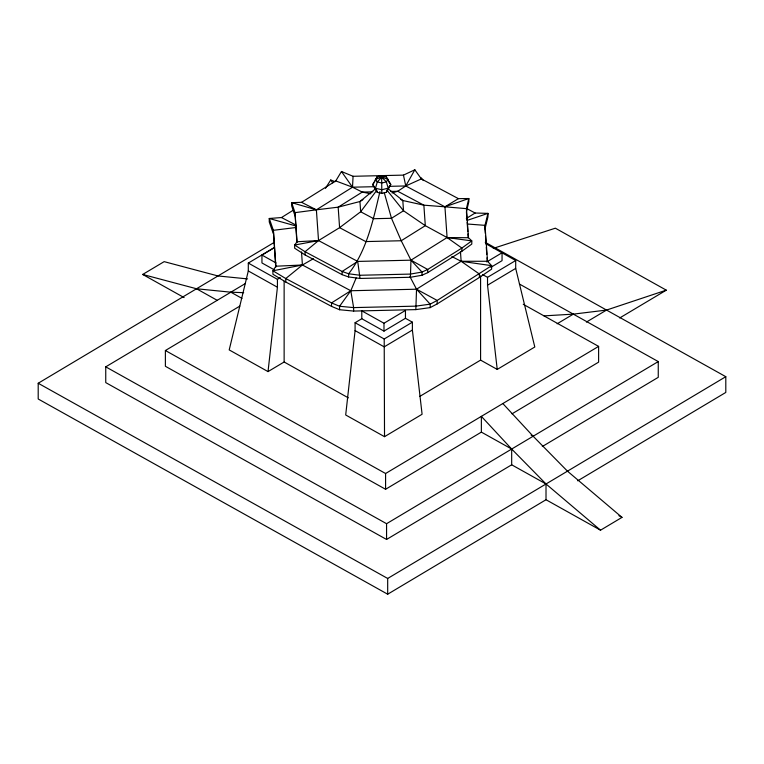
<?xml version="1.0" encoding="UTF-8"?>
<svg xmlns="http://www.w3.org/2000/svg" width="764" height="764" viewBox="0 0 764 764"><rect width="100%" height="100%" fill="white"/><g stroke="black" fill="none" stroke-linecap="round" stroke-linejoin="round"><path stroke-width="1.15" d="M381.838 193.426L381.628 175.625L377.149 176.751L372.708 184.611L377.292 192.385L381.838 193.426L386.326 192.299L390.767 184.439L386.173 176.665L381.628 175.625M301.589 202.317L335.768 180.915L341.46 171.499L353.073 176.293L352.51 187.199L316.382 209.823L295.009 212.65L291.676 202.67L301.589 202.317L316.382 209.823L338.166 207.168L359.949 201.515L362.957 199.624M274.467 247.46L248.3 263.074L248.3 270.953L229.2 349.912L268.03 371.6L277.428 287.226L277.428 279.347L280.302 277.628M355.088 330.602L345.691 414.986L384.521 436.674L422.091 414.26L412.388 330.058L412.388 322.179L405.455 318.301L383.986 331.118L361.792 318.722L355.088 322.723L355.088 330.602L384.206 346.866L412.388 330.058M379.928 191.611C373.195 219.936 366.901 250.382 348.632 273.77L348.632 276.96L360.016 278.449L410.402 277.275L422.005 275.25L427.697 272.652L461.886 251.251L471.789 244.079L471.789 240.889L468.466 237.728L466.422 208.639L468.819 198.525L458.419 198.65L421.346 178.919L414.833 169.789L403.459 175.118L353.073 176.293M485.321 233.459L484.997 228.818L487.957 216.842L487.957 213.376L475.122 213.022L466.794 208.591M356.177 277.962L350.791 290.74L339.579 306.268L339.579 309.735L353.627 311.072L415.836 309.611L430.161 307.615L437.189 303.91L479.391 277.485L491.624 269.138L491.624 265.671L487.518 261.269L484.997 225.351L487.957 213.376L467.205 220.376M375.248 180.906L377.149 176.751L386.173 176.665L388.017 180.781M386.326 192.299L390.767 184.439L388.704 181.698M414.833 169.789L405.76 185.958L397.748 191.267L392.027 192.9M325.454 188.345L330.726 180.008L335.138 181.679M293.548 210.005L281.496 217.549L269.262 218.485L273.378 230.308L275.89 266.216L272.929 270.79L272.929 274.257L285.774 282.012L331.538 306.383L339.579 309.735M373.978 182.758L372.708 184.611L375.458 188.278L377.292 192.385M296.89 242.599L295.009 212.65L297.053 241.739L294.656 245.034L294.656 248.224L305.056 254.918L342.119 274.658L348.632 276.96M376.824 190.255L360.665 211.762L339.598 227.672L318.531 240.565L305.056 251.728L305.056 254.918M375.382 188.899L359.949 201.515L360.665 211.762L373.73 218.714L391.483 218.294L403.526 210.759L402.8 200.512L388.15 188.823M466.307 218.475L475.122 213.022M458.419 198.65L444.934 206.815L423.867 205.172L402.8 200.512L400.794 199.442M184.105 297.588L142.687 274.448L164.155 261.641L217.988 275.957L247.593 278.908M239.772 306.135L165.387 350.523L165.387 366.281L385.581 489.275L481.368 432.118L481.368 416.361L511.679 449.041L546.012 483.975L546.012 499.732L387.682 594.211L38.2 398.999L38.2 383.251L274.171 242.427M274.047 269.702L261.947 262.95L261.947 255.071L274.209 247.746M481.368 432.118L511.679 449.041L511.679 464.798L386.565 539.46L105.747 382.602L105.747 366.844L245.168 283.645M268.03 371.6L284.132 361.993L284.132 281.276M383.986 331.118L383.986 323.239L405.455 310.423L405.455 318.301M486.725 261.928L502.053 252.779L502.053 260.658L490.813 267.362M384.521 436.674L384.206 338.987L412.388 322.179M515.7 260.524L515.7 268.403L534.8 346.999L497.23 369.413L487.527 285.22L487.527 277.342L515.7 260.524L485.923 243.764M487.527 285.22L515.7 268.403M419.665 396.478L480.585 360.121L480.585 275.842M557.137 323.793L573.315 314.138L606.53 310.069L666.294 290.158L555.352 228.188L493.296 248.376M586.399 322.083L606.53 310.069M619.699 317.967L666.294 290.158M385.581 489.275L385.581 473.518L598.613 346.388L523.254 304.292M512.004 413.83L598.613 362.146L598.613 346.388M386.565 539.46L386.565 523.703L658.253 361.573L519.396 284.017M542.297 446.529L658.253 377.33L658.253 361.573M387.682 594.211L387.682 578.463L725.8 376.69L485.216 242.303M577.689 480.823L725.8 392.438L725.8 376.69M546.012 499.732L600.533 530.197L622.001 517.381L567.471 471.168L533.138 436.234L502.836 403.545M313.421 258.709L302.42 264.993L285.774 278.545L285.774 282.012M421.346 178.919L405.76 185.958L389.191 186.34M296.317 227.462L273.378 230.308L275.728 267.362M543.987 315.876L573.315 314.138M297.053 241.739L318.531 240.565L357.714 261.422L410.965 260.18L427.697 269.463L427.697 272.652M275.89 266.216L302.42 264.993L350.791 290.74L416.533 289.203L437.189 300.443L491.624 265.671L461.131 261.278L451.82 256.57M373.806 186.702L352.51 187.199L335.768 180.915M372.899 191.84L362.251 192.089L352.51 187.199L341.46 171.499M390.652 191.43L397.748 191.267L423.867 205.172L425.309 225.667L447.093 237.556L461.886 248.061L461.886 251.251M487.518 261.269L461.131 261.278L416.533 289.203L415.836 309.611M468.466 237.728L447.093 237.556L410.965 260.18L410.402 277.275M142.687 274.448L196.529 288.763L230.862 292.192L243.678 292.688M467.692 224.033L484.997 225.351L484.997 228.818M466.422 208.639L444.934 206.815L405.76 185.958L403.459 175.118M370.912 193.76L362.251 192.089L338.166 207.168L339.598 227.672L365.717 241.577L401.224 240.746L425.309 225.667L403.526 210.759L386.823 190.016M296.365 226.087L269.262 218.485L269.262 221.952L273.378 233.765M281.496 217.549L295.697 224.931M482.571 274.572L487.527 277.342M480.585 360.121L497.23 369.413M261.947 255.071L276.062 262.959M383.986 323.239L361.792 310.843L361.792 318.722M248.3 263.074L277.428 279.347M355.088 322.723L384.206 338.987M248.3 270.953L277.428 287.226M531.123 435.108L533.138 436.234M230.862 292.192L241.968 298.399M618.916 515.662L622.001 517.381M196.529 288.763L217.329 300.386M511.679 464.798L546.012 483.975L600.533 530.197M284.132 361.993L348.336 397.853M165.387 350.523L385.581 473.518M105.747 366.844L386.565 523.703M38.2 383.251L387.682 578.463M421.308 177.888L423.323 180.581M330.726 180.008L332.77 182.873M409.972 276.702L416.533 289.203L430.161 304.148L430.161 307.615M295.009 215.84L291.676 205.86L291.676 202.67L316.382 209.823L318.531 240.565L294.656 245.034L305.056 251.728L342.119 271.468L348.632 273.77L360.016 275.26L410.402 274.085L422.005 272.06L427.697 269.463L461.886 248.061L471.789 240.889L447.093 237.556L444.934 206.815L468.819 198.525L468.819 201.715L466.422 211.829L466.995 219.975M384.254 192.633L391.483 218.294L401.224 240.746L410.965 260.18L422.005 272.06L422.005 275.25M485.484 235.77L486.047 243.878M486.296 247.355L486.783 254.307M487.031 257.783L487.27 261.259M467.157 222.305L467.807 231.616M467.969 233.937L468.217 237.432M460.472 251.795L461.131 261.278L479.391 274.018L479.391 277.485M301.503 251.939L302.42 264.993L272.929 270.79L285.774 278.545L331.538 302.916L339.579 306.268L353.627 307.606L415.836 306.144L430.161 304.148L437.189 300.443L437.189 303.91M360.016 278.449L357.714 261.422L342.119 271.468L342.119 274.658M353.627 311.072L353.627 307.606L350.791 290.74L331.538 302.916L331.538 306.383M377.292 181.966L375.458 188.278L381.885 189.739L388.227 188.154L386.326 181.88L381.733 177.153L375.353 179.378L377.292 181.966L381.838 182.997L386.326 181.88L388.122 179.253L381.733 177.153L377.292 181.966"/></g></svg>
